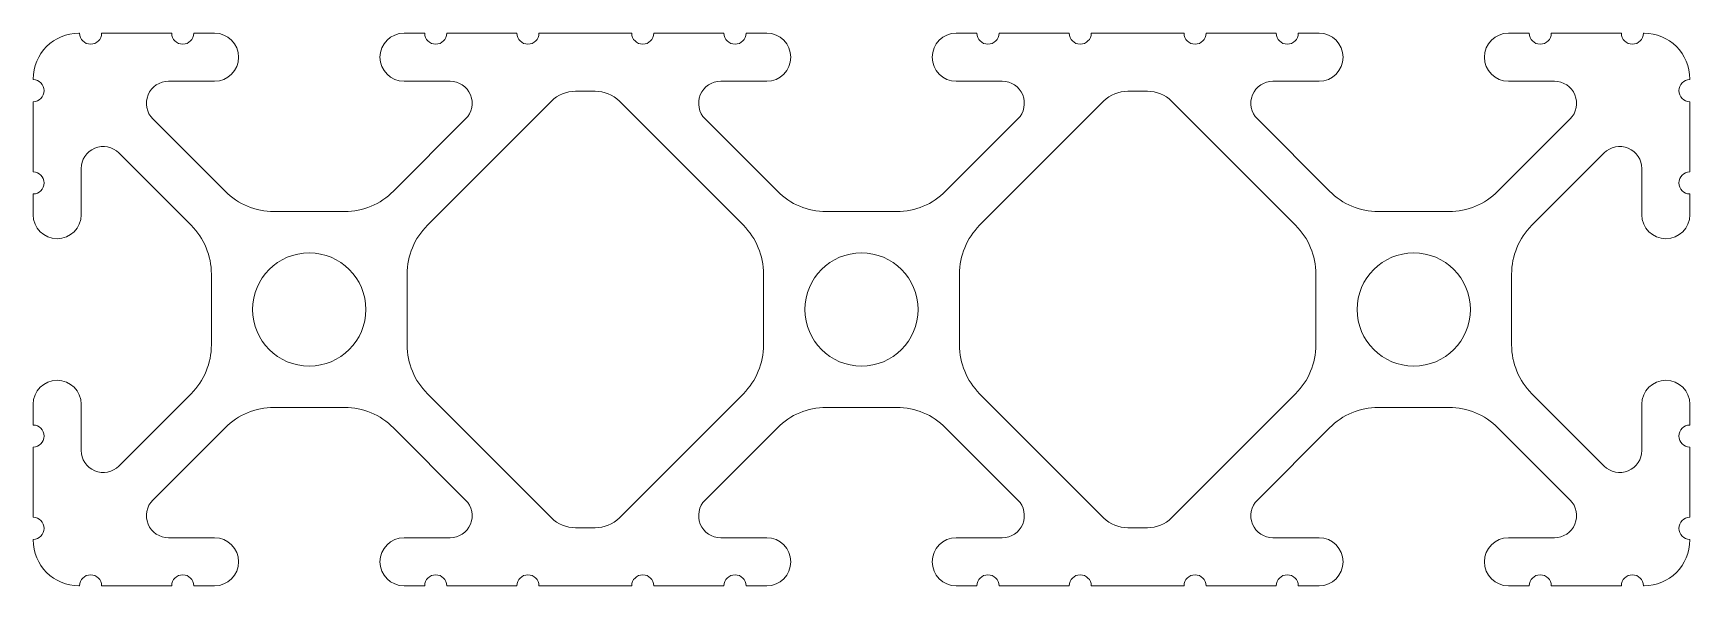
# Model space of a CAD drawing. Header units: inches. Extents: x -1.5 to 1.5, y -0.5 to 0.5.
import ezdxf

# ---------------------------------------------------------------- set-up
doc = ezdxf.new("R2010")
doc.units = ezdxf.units.IN
doc.header["$MEASUREMENT"] = 0

msp = doc.modelspace()

# ---------------------------------------------------------------- linework, layer by layer
at = {"color": 7, "linetype": 'Continuous', "lineweight": 15}
for p, q in [((-1.416, 0.5), (-1.417, 0.5)), ((-1.249, 0.5), (-1.376, 0.5)), ((-1.1715, 0.5), (-1.209, 0.5)), ((-0.791, 0.5), (-0.8284, 0.5)), ((-0.624, 0.5), (-0.751, 0.5)), ((-0.416, 0.5), (-0.584, 0.5)), ((-0.249, 0.5), (-0.376, 0.5)), ((-0.1715, 0.5), (-0.209, 0.5)), ((0.209, 0.5), (0.1715, 0.5)), ((0.376, 0.5), (0.249, 0.5)), ((0.584, 0.5), (0.416, 0.5)), ((0.751, 0.5), (0.624, 0.5)), ((0.8285, 0.5), (0.791, 0.5)), ((1.209, 0.5), (1.1715, 0.5)), ((1.376, 0.5), (1.249, 0.5)), ((1.417, 0.5), (1.416, 0.5)), ((-1.5, 0.417), (-1.5, 0.416)), ((-1.2549, 0.413), (-1.1715, 0.413)), ((-0.8284, 0.413), (-0.7451, 0.413)), ((-0.4822, 0.395), (-0.5178, 0.395)), ((-0.2549, 0.413), (-0.1715, 0.413)), ((0.1715, 0.413), (0.2549, 0.413)), ((0.5178, 0.395), (0.4822, 0.395)), ((0.7451, 0.413), (0.8285, 0.413)), ((1.1715, 0.413), (1.2549, 0.413)), ((1.5, 0.416), (1.5, 0.417)), ((-1.5, 0.376), (-1.5, 0.249)), ((-0.5616, 0.3768), (-0.7861, 0.1524)), ((-0.2139, 0.1524), (-0.4384, 0.3768)), ((0.4384, 0.3768), (0.2139, 0.1524)), ((0.7861, 0.1524), (0.5616, 0.3768)), ((1.5, 0.249), (1.5, 0.376)), ((-1.1524, 0.2139), (-1.2832, 0.3447)), ((-0.7168, 0.3447), (-0.8476, 0.2139)), ((-0.1524, 0.2139), (-0.2832, 0.3447)), ((0.2832, 0.3447), (0.1524, 0.2139)), ((0.8476, 0.2139), (0.7168, 0.3447)), ((1.2832, 0.3447), (1.1524, 0.2139)), ((-1.3447, 0.2832), (-1.2139, 0.1524)), ((1.2139, 0.1524), (1.3447, 0.2832)), ((-1.413, 0.1715), (-1.413, 0.2549)), ((1.413, 0.2549), (1.413, 0.1715)), ((-1.5, 0.209), (-1.5, 0.1715)), ((1.5, 0.1715), (1.5, 0.209)), ((-0.936, 0.1773), (-1.064, 0.1773)), ((0.064, 0.1773), (-0.064, 0.1773)), ((1.064, 0.1773), (0.936, 0.1773)), ((-1.1773, 0.064), (-1.1773, -0.064)), ((-0.8227, 0.064), (-0.8227, -0.064)), ((-0.1773, -0.064), (-0.1773, 0.064)), ((0.1773, 0.064), (0.1773, -0.064)), ((0.8227, -0.064), (0.8227, 0.064)), ((1.1773, -0.064), (1.1773, 0.064)), ((-1.5, -0.1715), (-1.5, -0.209)), ((-1.413, -0.2549), (-1.413, -0.1715)), ((-1.2139, -0.1524), (-1.3447, -0.2832)), ((-1.064, -0.1773), (-0.936, -0.1773)), ((-0.7861, -0.1524), (-0.5616, -0.3768)), ((-0.4384, -0.3768), (-0.2139, -0.1524)), ((-0.064, -0.1773), (0.064, -0.1773)), ((0.2139, -0.1524), (0.4384, -0.3768)), ((0.5616, -0.3768), (0.7861, -0.1524)), ((0.936, -0.1773), (1.064, -0.1773)), ((1.3447, -0.2832), (1.2139, -0.1524)), ((1.413, -0.1715), (1.413, -0.2549)), ((1.5, -0.209), (1.5, -0.1715)), ((-1.2832, -0.3447), (-1.1524, -0.2139)), ((-0.8476, -0.2139), (-0.7168, -0.3447)), ((-0.2832, -0.3447), (-0.1524, -0.2139)), ((0.1524, -0.2139), (0.2832, -0.3447)), ((0.7168, -0.3447), (0.8476, -0.2139)), ((1.1524, -0.2139), (1.2832, -0.3447)), ((-1.5, -0.249), (-1.5, -0.376)), ((1.5, -0.376), (1.5, -0.249)), ((-1.5, -0.416), (-1.5, -0.417)), ((-1.1715, -0.413), (-1.2549, -0.413)), ((-0.7451, -0.413), (-0.8284, -0.413)), ((-0.5178, -0.395), (-0.4822, -0.395)), ((-0.1715, -0.413), (-0.2549, -0.413)), ((0.2549, -0.413), (0.1715, -0.413)), ((0.4822, -0.395), (0.5178, -0.395)), ((0.8285, -0.413), (0.7451, -0.413)), ((1.2549, -0.413), (1.1715, -0.413)), ((1.5, -0.417), (1.5, -0.416)), ((-1.417, -0.5), (-1.416, -0.5)), ((-1.376, -0.5), (-1.249, -0.5)), ((-1.209, -0.5), (-1.1715, -0.5)), ((-0.8284, -0.5), (-0.791, -0.5)), ((-0.751, -0.5), (-0.624, -0.5)), ((-0.584, -0.5), (-0.416, -0.5)), ((-0.376, -0.5), (-0.249, -0.5)), ((-0.209, -0.5), (-0.1715, -0.5)), ((0.1715, -0.5), (0.209, -0.5)), ((0.249, -0.5), (0.376, -0.5)), ((0.416, -0.5), (0.584, -0.5)), ((0.624, -0.5), (0.751, -0.5)), ((0.791, -0.5), (0.8285, -0.5)), ((1.1715, -0.5), (1.209, -0.5)), ((1.249, -0.5), (1.376, -0.5)), ((1.416, -0.5), (1.417, -0.5))]:
    msp.add_line(p, q, dxfattribs=at)
for centre in [(-1, 0), (0, 0), (1, 0)]:
    msp.add_circle(centre, 0.1025, dxfattribs=at)
for centre, radius, start, end in [((-1.417, 0.417), 0.083, 90, 180), ((-1.396, 0.5), 0.02, 180, 0), ((-1.229, 0.5), 0.02, 180, 0), ((-1.1715, 0.4565), 0.0435, 270, 90), ((-0.8284, 0.4565), 0.0435, 90, 270), ((-0.771, 0.5), 0.02, 180, 0), ((-0.604, 0.5), 0.02, 180, 0), ((-0.396, 0.5), 0.02, 180, 0), ((-0.229, 0.5), 0.02, 180, 0), ((-0.1715, 0.4565), 0.0435, 270, 90), ((0.1715, 0.4565), 0.0435, 90, 270), ((0.229, 0.5), 0.02, 180, 0), ((0.396, 0.5), 0.02, 180, 0), ((0.604, 0.5), 0.02, 180, 0), ((0.771, 0.5), 0.02, 180, 0), ((0.8285, 0.4565), 0.0435, 270, 90), ((1.1715, 0.4565), 0.0435, 90, 270), ((1.229, 0.5), 0.02, 180, 0), ((1.396, 0.5), 0.02, 180, 0), ((1.417, 0.417), 0.083, 0, 90), ((-1.5, 0.396), 0.02, 270, 90), ((-1.2549, 0.373), 0.04, 90, 225), ((-0.7451, 0.373), 0.04, 315, 90), ((-0.5178, 0.333), 0.062, 90, 135), ((-0.4822, 0.333), 0.062, 45, 90), ((-0.2549, 0.373), 0.04, 90, 225), ((0.2549, 0.373), 0.04, 315, 90), ((0.4822, 0.333), 0.062, 90, 135), ((0.5178, 0.333), 0.062, 45, 90), ((0.7451, 0.373), 0.04, 90, 225), ((1.2549, 0.373), 0.04, 315, 90), ((1.5, 0.396), 0.02, 90, 270), ((-1.373, 0.2549), 0.04, 45, 180), ((1.373, 0.2549), 0.04, 0, 135), ((-1.5, 0.229), 0.02, 270, 90), ((1.5, 0.229), 0.02, 90, 270), ((-1.064, 0.3023), 0.125, 225, 270), ((-0.936, 0.3023), 0.125, 270, 315), ((-0.064, 0.3023), 0.125, 225, 270), ((0.064, 0.3023), 0.125, 270, 315), ((0.936, 0.3023), 0.125, 225, 270), ((1.064, 0.3023), 0.125, 270, 315), ((-1.4565, 0.1715), 0.0435, 180, 0), ((-1.3023, 0.064), 0.125, 0, 45), ((-0.6977, 0.064), 0.125, 135, 180), ((-0.3023, 0.064), 0.125, 360, 45), ((0.3023, 0.064), 0.125, 135, 180), ((0.6977, 0.064), 0.125, 360, 45), ((1.3023, 0.064), 0.125, 135, 180), ((1.4565, 0.1715), 0.0435, 180, 0), ((-1.3023, -0.064), 0.125, 315.0001, 0.0001), ((-0.6977, -0.064), 0.125, 180, 225), ((-0.3023, -0.064), 0.125, 314.9999, 359.9999), ((0.3023, -0.064), 0.125, 180, 225), ((0.6977, -0.064), 0.125, 315, 0), ((1.3023, -0.064), 0.125, 180, 225), ((-1.4565, -0.1715), 0.0435, 0, 180), ((1.4565, -0.1715), 0.0435, 0, 180), ((-1.064, -0.3023), 0.125, 90.0001, 135.0001), ((-0.936, -0.3023), 0.125, 45, 90), ((-0.064, -0.3023), 0.125, 90, 135), ((0.064, -0.3023), 0.125, 45, 90), ((0.936, -0.3023), 0.125, 90, 135), ((1.064, -0.3023), 0.125, 45, 90), ((-1.5, -0.229), 0.02, 270, 90), ((1.5, -0.229), 0.02, 90, 270), ((-1.373, -0.2549), 0.04, 180, 315), ((1.373, -0.2549), 0.04, 225, 0), ((-1.2549, -0.373), 0.04, 135, 270), ((-0.7451, -0.373), 0.04, 270, 45), ((-0.2549, -0.373), 0.04, 135, 270), ((0.2549, -0.373), 0.04, 270, 45), ((0.7451, -0.373), 0.04, 135, 270), ((1.2549, -0.373), 0.04, 270, 45), ((-1.5, -0.396), 0.02, 270, 90), ((-0.5178, -0.333), 0.062, 225, 270), ((-0.4822, -0.333), 0.062, 270, 315), ((0.4822, -0.333), 0.062, 225, 270), ((0.5178, -0.333), 0.062, 270, 315), ((1.5, -0.396), 0.02, 90, 270), ((-1.417, -0.417), 0.083, 180, 270), ((-1.1715, -0.4565), 0.0435, 270, 90), ((-0.8284, -0.4565), 0.0435, 90, 270), ((-0.1715, -0.4565), 0.0435, 270, 90), ((0.1715, -0.4565), 0.0435, 90, 270), ((0.8285, -0.4565), 0.0435, 270, 90), ((1.1715, -0.4565), 0.0435, 90, 270), ((1.417, -0.417), 0.083, 270, 0), ((-1.396, -0.5), 0.02, 0, 180), ((-1.229, -0.5), 0.02, 0, 180), ((-0.771, -0.5), 0.02, 0, 180), ((-0.604, -0.5), 0.02, 0, 180), ((-0.396, -0.5), 0.02, 0, 180), ((-0.229, -0.5), 0.02, 0, 180), ((0.229, -0.5), 0.02, 0, 180), ((0.396, -0.5), 0.02, 0, 180), ((0.604, -0.5), 0.02, 0, 180), ((0.771, -0.5), 0.02, 0, 180), ((1.229, -0.5), 0.02, 0, 180), ((1.396, -0.5), 0.02, 0, 180)]:
    msp.add_arc(centre, radius, start, end, dxfattribs=at)

doc.saveas('drawing.dxf')
